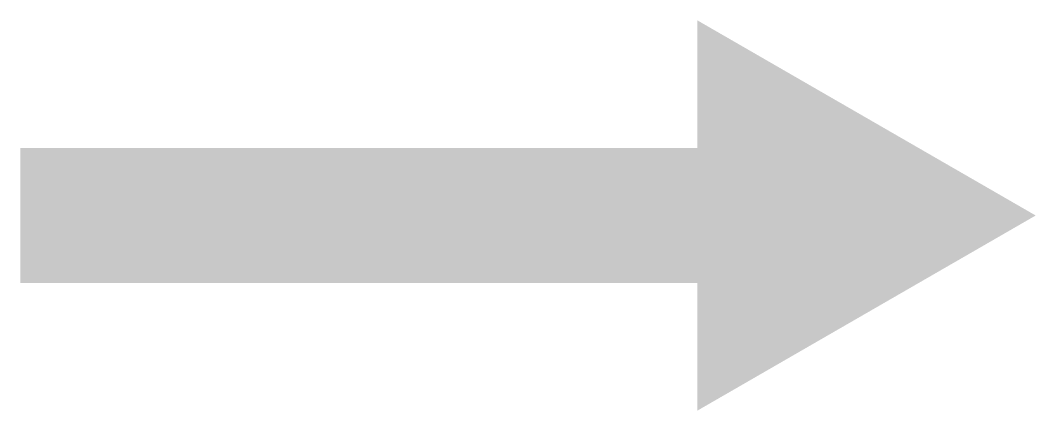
# Model space of a CAD drawing. Extents: x 0 to 15, y -2.9 to 2.9.
import ezdxf

# ---------------------------------------------------------------- set-up
doc = ezdxf.new("R2010")
doc.units = 0
doc.header["$LTSCALE"] = 1000
doc.header["$MEASUREMENT"] = 0
doc.layers.get('0').update_dxf_attribs({"linetype": 'CONTINUOUS'})

msp = doc.modelspace()

# ---------------------------------------------------------------- linework, layer by layer
for points in [[(15, 0), (10, 2.887), (10, -2.887)], [(10, 1), (0, 1), (10, -1), (0, -1)]]:
    msp.add_solid(points)

doc.saveas('drawing.dxf')
